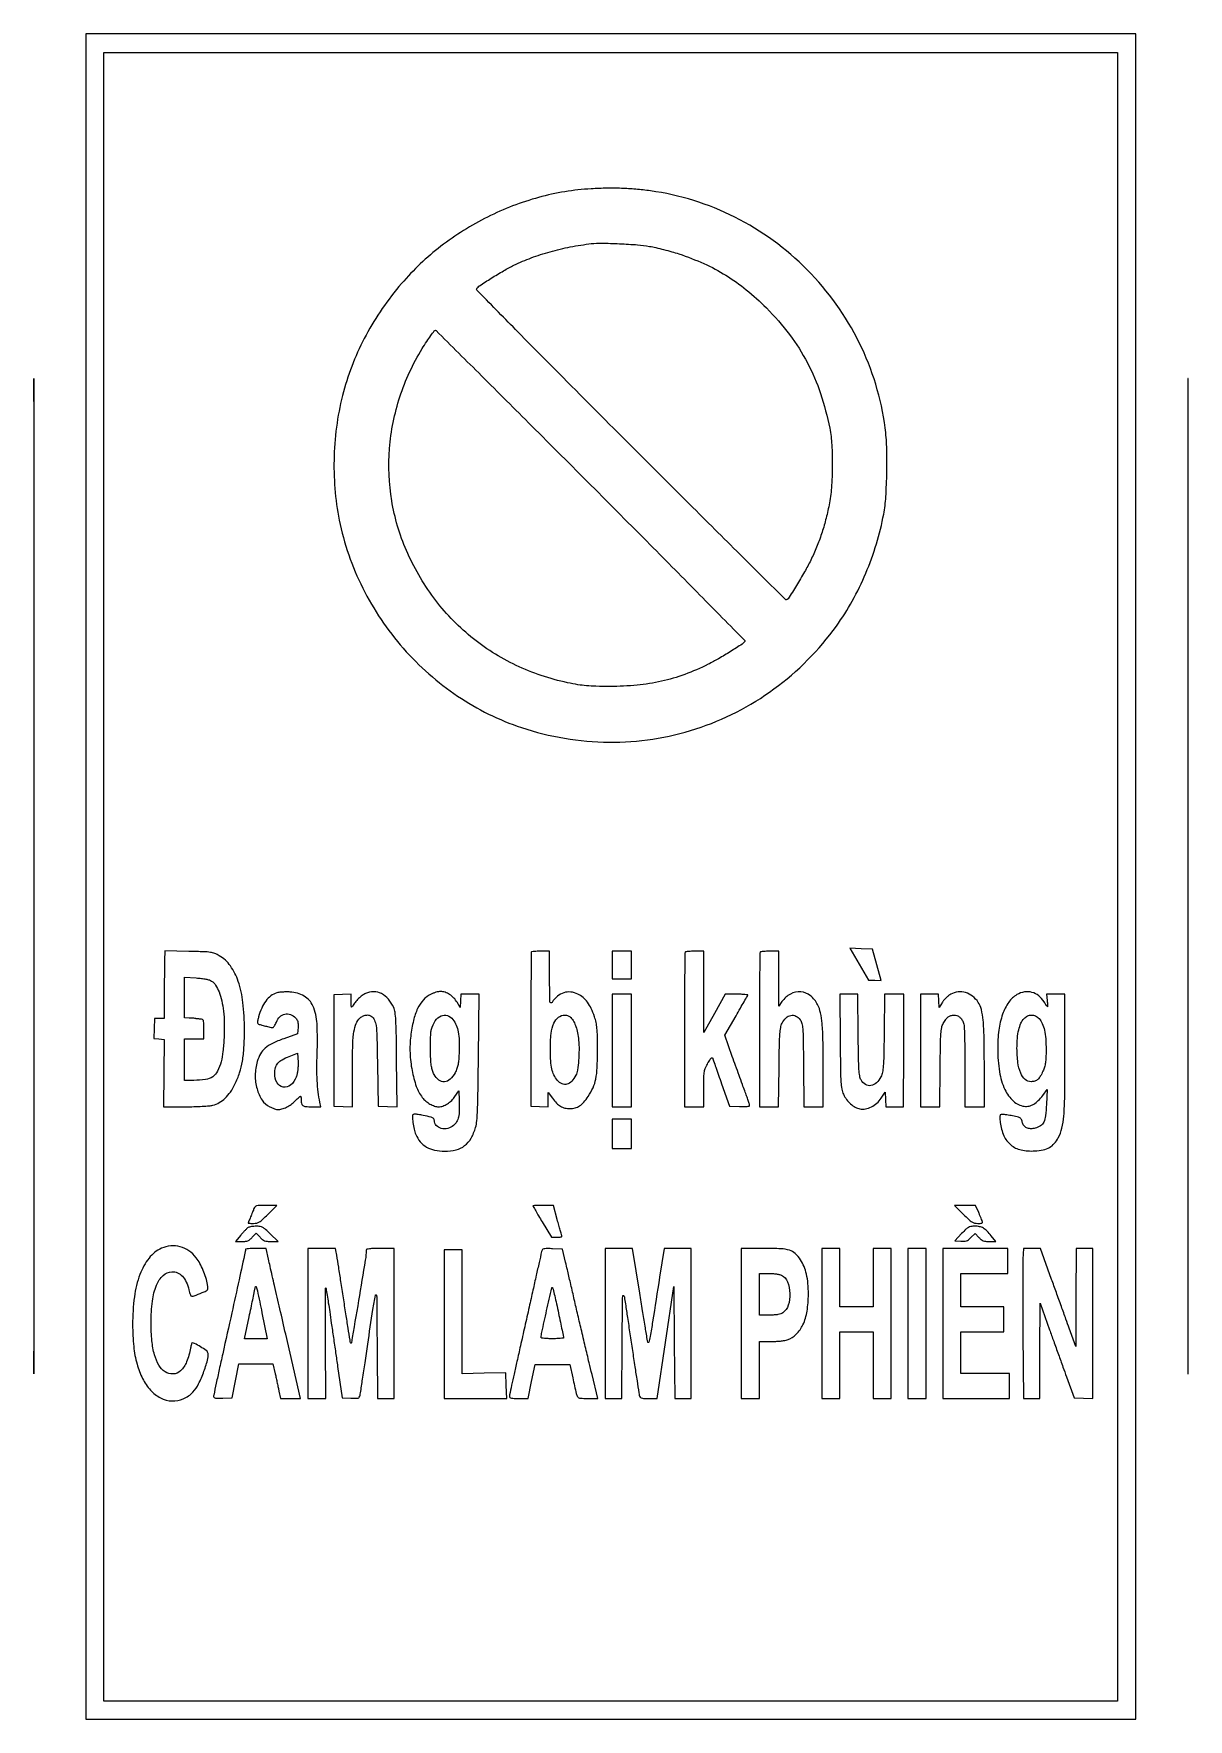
# Model space of a CAD drawing. Extents: x 0 to 832, y 33 to 1247.
import ezdxf

# ---------------------------------------------------------------- set-up
doc = ezdxf.new("R2010")
doc.units = 0

msp = doc.modelspace()

# ---------------------------------------------------------------- linework, layer by layer
for points in [[(38, 639.771254), (38, 33), (416, 33), (794, 33), (794, 639.75), (794, 1246.5), (416, 1246.521254), (38, 1246.542508)], [(781, 639.5), (781, 46), (416, 46), (51, 46), (51, 639.5), (51, 1233), (416, 1233), (781, 1233)], [(417, 576), (417, 566), (424, 566), (431, 566), (431, 576), (431, 586), (424, 586), (417, 586)], [(594.807575, 576.566134), (601.5, 565.053244), (606.104484, 565.026622), (610.708968, 565), (607.560737, 576.25), (604.412506, 587.5), (596.263828, 587.789512), (588.11515, 588.079024)], [(417, 514.5), (417, 474), (424, 474), (431, 474), (431, 514.5), (431, 555), (424, 555), (417, 555)], [(417, 454.5), (417, 444), (424, 444), (431, 444), (431, 454.5), (431, 465), (424, 465), (417, 465)], [(296, 317.5), (296, 264), (318.537526, 264), (341.075052, 264), (340.787526, 273.25), (340.5, 282.5), (324.75, 282.130438), (309, 281.760876), (309, 326.380438), (309, 371), (302.5, 371), (296, 371)], [(568, 318), (568, 264), (574.5, 264), (581, 264), (581, 288), (581, 312), (593, 312), (605, 312), (605, 288), (605, 264), (611.5, 264), (618, 264), (618, 318), (618, 372), (611.5, 372), (605, 372), (605, 351), (605, 330), (593, 330), (581, 330), (581, 351), (581, 372), (574.5, 372), (568, 372)], [(630, 318), (630, 264), (636.5, 264), (643, 264), (643, 318), (643, 372), (636.5, 372), (630, 372)], [(655, 318), (655, 264), (679, 264), (703, 264), (703, 273), (703, 282), (685.5, 282), (668, 282), (668, 297), (668, 312), (683.5, 312), (699, 312), (699, 321), (699, 330), (683.5, 330), (668, 330), (668, 342), (668, 354), (685, 354), (702, 354), (702, 363), (702, 372), (678.5, 372), (655, 372)]]:
    msp.add_lwpolyline(points, close=True)
for points in [[(402, 1134.890287, 0.052711), (364.082705, 1128.668712, 0.048857), (327.269757, 1114.576629, 0.048579), (293.69325, 1093.511314, 0.050793), (265.359895, 1066.641627, 0.026439), (251.438681, 1048.613058, 0.028039), (239.790911, 1029.555861, 0.028442), (230.492696, 1009.58196, 0.02902), (223.592161, 988.814035, 0.029586), (218.910037, 966.13767, 0.027799), (216.811582, 942.589098, 0.027894), (217.341132, 919.037881, 0.030339), (220.512722, 896.353903, 0.066329), (237.376144, 847.446935, 0.064192), (266.596485, 804.060678, 0.064422), (305.753727, 769.633403, 0.067702), (351.755636, 746.993816, 0.078428), (414.674155, 736.477534, 0.080391), (477.207704, 746.015707, 0.080391), (533.541223, 774.789824, 0.078429), (578.476176, 820.068579, 0.029889), (589.909636, 838.092663, 0.02638), (599.645383, 858.1049, 0.026124), (607.3104, 879.247808, 0.027753), (612.550687, 900.655074, 0.031017), (614.076979, 913.045747, 0.010917), (614.77056, 930.951565, 0.01109), (614.67427, 949.127938, 0.025844), (613.598143, 962.695004, 0.082261), (594.964536, 1024.02062, 0.080572), (557.462908, 1076.558247, 0.080771), (505.371495, 1114.449375, 0.083276), (444.5, 1133.380338, 0.011836), (433.941916, 1134.564354, 0.013124), (423.697, 1135.197878, 0.012831), (413.229763, 1135.301014, 0.010376)], [(444, 1093.462356, -0.013312), (448.458284, 1092.553639, -0.006523), (454.0875, 1091.171657, -0.006467), (459.903884, 1089.582443, -0.009336), (465, 1088.01538, -0.026176), (483.080538, 1081.016434, -0.032888), (498.949661, 1072.604426, -0.032827), (513.602127, 1062.170248, -0.02592), (528.028447, 1049.096178, -0.033807), (544.724615, 1029.871193, -0.040721), (557.556116, 1009.680774, -0.040412), (567.018022, 987.545756, -0.032473), (573.633864, 962.5, -0.033733), (575.149401, 950.524883, -0.016591), (575.537569, 935.16601, -0.016597), (574.900652, 919.679031, -0.030957), (573.196673, 907.244598, -0.014005), (570.712614, 896.445487, -0.016444), (567.739727, 886.372394, -0.016963), (564.203945, 876.798971, -0.01703), (560.031486, 867.5, -0.015816), (555.568873, 859.082026, -0.009461), (549.76439, 849.354824, -0.00296), (543.730725, 839.791662, -0.255881), (542.285077, 839, -0.197982), (541.732971, 839.227533, -0.000017), (509.010471, 871.718757, -0.00055), (472.880831, 907.674559, -0.000332), (430.116993, 950.383003, -0.000595), (381.656751, 998.960271, -0.001603), (347.357091, 1033.64645, -0.000146), (319.606988, 1061.906266, -0.345203), (319.487163, 1062.979229, -0.109097), (321.568702, 1065.121976, -0.005282), (329.973017, 1070.532464, -0.009526), (338.836195, 1075.873915, -0.01722), (346.316668, 1079.853181, -0.024732), (358.738757, 1085.178431, -0.020819), (372.355599, 1089.599049, -0.020005), (386.873873, 1093.033256, -0.018512), (402, 1095.400665, -0.034005), (409.356629, 1095.770642, -0.007096), (422.274835, 1095.358075, -0.007632), (435.343876, 1094.554866, -0.024456)], [(401.746178, 921.470584, -0.000632), (444.395908, 878.63841, -0.001052), (480.208136, 842.429913, -0.000046), (512.428774, 809.709381, -0.345652), (512.507251, 809.011733, -0.1107), (510.612113, 807.07319, -0.004499), (502.30405, 801.780512, -0.008733), (493.570514, 796.536395, -0.015074), (486.105119, 792.524237, -0.027818), (469.251535, 785.251615, -0.032498), (452.538132, 780.322601, -0.031665), (434.959769, 777.512829, -0.024195), (415.5, 776.60122, -0.005005), (405.207383, 776.720393, -0.016548), (398.438266, 777.090897, -0.019932), (392.393219, 777.86665, -0.010149), (384.866512, 779.296925, -0.058642), (347.793299, 791.798432, -0.061268), (315.229309, 812.431458, -0.061093), (288.560401, 840.400441, -0.057739), (268.844599, 874.5, -0.061644), (258.325856, 910.304737, -0.0602), (256.73307, 947.888613, -0.059619), (264.160138, 985.100798, -0.058322), (280.187126, 1019.807585, -0.007679), (283.457583, 1024.972499, -0.012766), (286.389363, 1029.20891, -0.007555), (288.910865, 1032.553427, -0.231424), (289.82403, 1033, -0.198446), (290.23528, 1032.830087, -0.00001), (322.943155, 1000.238234, -0.00041), (359.013403, 964.235546, -0.000247)], [(0.496903, 640, 0.000033), (0.511988, 410.31559, 0.000165), (0.571249, 281.720313, 0.997586), (0.658095, 281.720171, 0.000813), (0.749995, 319.75, 0.000125), (0.828904, 465.537305, 0.000073), (0.854395, 640, 0.000073), (0.828904, 814.462695, 0.000125), (0.749995, 960.25, 0.000813), (0.658095, 998.279829, 0.997586), (0.571249, 998.279688, 0.000165), (0.511988, 869.68441, 0.000033)], [(831.496903, 640, 0.000033), (831.511988, 410.31559, 0.000165), (831.571249, 281.720313, 0.997586), (831.658095, 281.720171, 0.000813), (831.749995, 319.75, 0.000125), (831.828904, 465.537305, 0.000073), (831.854395, 640, 0.000073), (831.828904, 814.462695, 0.000125), (831.749995, 960.25, 0.000813), (831.658095, 998.279829, 0.997586), (831.571249, 998.279688, 0.000165), (831.511988, 869.68441, 0.000033)], [(94.758049, 579.348951, 0.005055), (94.663822, 575.610957, 0.001202), (94.584806, 569.384233, 0.001236), (94.528898, 562.229458, 0.00122), (94.508049, 555.044184), (94.5, 537.588368), (91, 537.512873), (87.5, 537.437378), (87.20746, 530.28159), (86.91492, 523.125803), (90.70746, 522.812901), (94.5, 522.5), (94.240086, 498.25), (93.980173, 474), (109.547266, 474, 0.006445), (115.828702, 474.080966, 0.007375), (121.829414, 474.324294, 0.006735), (126.907084, 474.673921, 0.041137), (129.498657, 475.103979, 0.070087), (134.118393, 476.98472, 0.058865), (138.34931, 480.162275, 0.052371), (142.136645, 484.618859, 0.037039), (145.434965, 490.304017, 0.034354), (148.699085, 498.406112, 0.035593), (150.777251, 506.784114, 0.0294), (151.899941, 516.659232, 0.013841), (152.243387, 529.5, 0.027284), (151.153327, 549.123072, 0.054396), (147.782275, 564.288336, 0.071454), (142.132234, 575.408983, 0.107058), (134.152446, 582.765016, 0.039579), (130.868943, 584.360565, 0.058398), (127.772597, 585.172822, 0.027147), (123.175698, 585.567292, 0.002774), (112.25, 585.848951), (95, 586.197902)], [(358.809017, 585.25, 0.096541), (358.682281, 584.619424, 0.000078), (358.590774, 568.564062, 0.00086), (358.522243, 550.641048, 0.000526), (358.5, 529.5), (358.5, 474.5), (364.75, 474.202283), (371, 473.904565), (371, 479.102321), (371, 484.300077), (373.980152, 480.186096, 0.033806), (376.953938, 476.615814, 0.068093), (379.81433, 474.336893, 0.077518), (382.921543, 473.0885, 0.056888), (386.617124, 472.666667, 0.064282), (390.372927, 473.15153, 0.083266), (393.535197, 474.574813, 0.06776), (396.51253, 477.209322, 0.028776), (399.758711, 481.44803, 0.043498), (403.245578, 487.695105, 0.056252), (405.245457, 493.943503, 0.039179), (406.216477, 502.060921, 0.010637), (406.468368, 515, 0.003854), (406.374137, 524.903671, 0.018404), (406.068803, 530.549962, 0.030265), (405.435774, 534.70086, 0.02849), (404.297842, 538.831569, 0.029003), (401.939872, 544.671195, 0.04833), (399.222976, 549.22075, 0.056525), (396.049071, 552.642378, 0.064883), (392.323955, 555.085222, 0.084507), (387.144427, 556.587112, 0.105905), (382.178333, 556.101831, 0.100559), (377.658211, 553.580123, 0.069723), (373.778439, 549.176617, -0.31241), (372.882486, 548.816518, -0.321414), (372.250715, 549.529073, -0.024588), (372.041398, 553.384165, -0.001186), (372.006589, 566.25), (372, 586), (365.559017, 586, 0.010893), (363.068174, 585.945726, 0.016773), (360.919299, 585.779688, 0.011285), (359.186034, 585.547396, 0.26179)], [(469.666667, 585.333333, 0.195618), (469.393492, 584.685481, 0.000195), (469.195833, 568.608333, 0.001848), (469.047979, 550.596465, 0.001128), (469, 529.333333), (469, 474), (476, 474), (483, 474), (483.017052, 487.25, -0.004127), (483.097445, 495.676075, -0.036273), (483.43358, 499.388069, -0.06509), (484.260968, 502.132452, -0.028708), (486.015071, 505.5, -0.007274), (487.691578, 508.221229, -0.076148), (488.551705, 509.204466, -0.366161), (489.120768, 509.203377, -0.147188), (489.576197, 508.5, 0.012442), (490.01289, 507.12354, 0.00055), (491.652033, 502.3875, 0.000929), (493.613149, 496.774954, 0.000664), (495.828179, 490.5), (501.5, 474.5), (508.75, 474.20619, 0.010134), (511.908377, 474.142272, 0.027258), (514.150843, 474.264687, 0.034609), (515.635765, 474.532179, 0.343469), (516, 474.999859, 0.07829), (515.882041, 475.748588, 0.002805), (514.970453, 478.516693, 0.005107), (513.837986, 481.780735, 0.00355), (512.495158, 485.444965, -0.001927), (510.774724, 490.092822, -0.00074), (508.419101, 496.562472, -0.000733), (505.884054, 503.589257, -0.000903), (503.540912, 510.151297), (498.091507, 525.5), (506.182693, 539.5, 0.000057), (509.314331, 544.920027, 0.000088), (512.021079, 549.607813, 0.000027), (514.37049, 553.678883, 0.002691), (514.695957, 554.25, 0.529396), (514.548054, 554.54764, 0.010442), (512.553275, 554.777975, 0.015217), (509.966426, 554.942839, 0.008479), (506.809017, 554.994171), (498.5, 554.988343), (490.770137, 541.244171), (483.040274, 527.5), (483.020137, 556.75), (483, 586), (476.666667, 586, 0.009794), (474.19187, 585.95152, 0.013945), (471.997917, 585.804167, 0.009871), (470.198767, 585.596907, 0.164193)], [(523.666667, 585.333333, 0.195618), (523.393492, 584.685481, 0.000195), (523.195833, 568.608333, 0.001848), (523.047979, 550.596465, 0.001128), (523, 529.333333), (523, 474), (529.930407, 474), (536.860814, 474), (537.190837, 502.25, -0.00165), (537.437935, 518.741206, -0.012719), (537.775563, 526.458722, -0.027447), (538.348221, 531.051852, -0.074144), (539.400915, 534.156205, -0.082223), (542.251683, 537.99287, -0.145009), (545.725264, 539.799844, -0.166477), (549.277952, 539.3055, -0.116188), (552.399674, 536.678637, -0.102612), (553.628714, 534.036675, -0.039519), (554.243913, 530.018307, -0.01457), (554.562453, 522.747362, -0.001221), (554.792071, 503.928637), (555.084143, 474), (562.042071, 474), (569, 474), (568.979893, 502.25, 0.003869), (568.810452, 522.302248, 0.017956), (568.207435, 533.86706, 0.031382), (567.034408, 541.589464, 0.059407), (564.984659, 547.53169, 0.114868), (559.816654, 553.928072, 0.145499), (552.774405, 556.688049, 0.145897), (545.38272, 555.149616, 0.1157), (539.25, 549.712742), (537, 546.528163), (537, 566.264082), (537, 586), (530.666667, 586, 0.009794), (528.19187, 585.95152, 0.013945), (525.997917, 585.804167, 0.009871), (524.198767, 585.596907, 0.164193)], [(128.601443, 564.525489, -0.109469), (131.4365, 561.617422, -0.044922), (133.920269, 556.664556, -0.038414), (135.890148, 550.256935, -0.027001), (137.14815, 542.815816, -0.024734), (137.714546, 533.982288, -0.015444), (137.545386, 523.612153, -0.015417), (136.768599, 513.677161, -0.036502), (135.427365, 506.382445, -0.051418), (132.891582, 499.595188, -0.129073), (129.446595, 495.643677, -0.114059), (124.212889, 493.614257, -0.035502), (115.75, 493.005577), (109, 493), (109, 508), (109, 523), (116, 523), (123, 523), (123, 530, 0.005838), (122.947976, 534.455204, 0.078688), (122.65625, 536.054688, 0.215454), (121.937918, 536.807634, 0.083831), (120.5, 537.125, -0.007105), (119.469531, 537.191214, -0.00709), (118.440625, 537.286719, -0.006969), (117.544666, 537.395365, -0.027599), (117, 537.5, 0.034699), (116.411121, 537.604489, 0.005775), (115.265625, 537.713281, 0.00631), (113.913319, 537.808807, 0.005551), (112.5, 537.875), (109, 538), (109, 552.640957), (109, 567.281914), (117.507336, 566.75116, -0.012367), (121.346678, 566.416141, -0.021558), (124.503503, 565.923265, -0.025804), (126.970945, 565.294313, -0.069828)], [(175.5, 555.996007, 0.087552), (171.285861, 553.806125, 0.067514), (167.628821, 550.124662, 0.058069), (164.641223, 545.040108, 0.039315), (162.4189, 538.68996, 0.011436), (161.844888, 536.294402, 0.048582), (161.675692, 534.832466, 0.100179), (161.837454, 533.95131, 0.221692), (162.324674, 533.494478, 0.01382), (164.799392, 532.758002, 0.005983), (168.12967, 531.90889, 0.003828), (171.405302, 531.141837, 0.054376), (172.59831, 531.005577, 0.217335), (173.117737, 531.23937, 0.032465), (173.833406, 532.171195, 0.031557), (174.581457, 533.456911, 0.022393), (175.260586, 534.981469, -0.103915), (177.746713, 538.764697, -0.144148), (181.29461, 540.684549, -0.144855), (185.303462, 540.371098, -0.105301), (189.078077, 537.921923, -0.059443), (190.051103, 536.685263, -0.074212), (190.619146, 535.340783, -0.057495), (190.854273, 533.631934, -0.021609), (190.802641, 531.212737), (190.5, 526.530756), (180.5, 522.957925, 0.024329), (172.367176, 519.597786, 0.067878), (167.200195, 516.242048, 0.086005), (163.827075, 512.135595, 0.058427), (161.469636, 506.549693, 0.06804), (160.010867, 496.681487, 0.070282), (161.284449, 486.897532, 0.078731), (164.947762, 478.844383, 0.134783), (170.465586, 474.01666, 0.012382), (172.165674, 473.245021, 0.014137), (173.829045, 472.594032, 0.013354), (175.263859, 472.121632, 0.073945), (176.065724, 472.005577, 0.066127), (179.216934, 472.436646, 0.045876), (182.586091, 473.703658, 0.043159), (185.889974, 475.673581, 0.041638), (188.849629, 478.202831, -0.003479), (191.623716, 480.96593, -0.103741), (192.452634, 481.496905, -0.475243), (192.882837, 481.248111, -0.039816), (193, 479.779134, 0.041809), (193.273355, 476.51573, 0.192787), (194.242229, 474.928481, 0.141854), (196.242148, 474.175643, 0.019553), (200.731989, 474), (207.25, 474), (206.576037, 477.25, -0.021385), (205.383419, 484.560589, -0.015319), (204.652876, 492.811466, -0.01389), (204.379192, 501.96293, -0.010546), (204.569628, 512, 0.021923), (204.487092, 533.845362, 0.090967), (201.505334, 546.634677, 0.160999), (195.228837, 553.651765, 0.118642), (185.154919, 556.60988, 0.014471), (182.387007, 556.666609, 0.013763), (179.573632, 556.565364, 0.013851), (177.093528, 556.338558, 0.046456)], [(239.5, 555.582642, 0.057762), (237.068359, 554.140811, 0.030271), (234.39971, 551.841764, 0.029894), (231.948069, 549.153366, 0.043888), (230.164255, 546.5, -0.076902), (229.610847, 545.783492, -0.546063), (229.262086, 545.868839, -0.076193), (229.078055, 546.885521, -0.00531), (229.030409, 549.797717), (229, 555.095435), (222.75, 554.797717), (216.5, 554.5), (216.5, 514.5), (216.5, 474.5), (223.25, 474.20431), (230, 473.90862), (230, 498.905089, -0.00504), (230.178047, 516.569712, -0.02549), (230.878358, 526.399131, -0.04742), (232.256733, 532.655136, -0.097274), (234.678019, 537.029194, -0.075263), (236.712972, 538.817764, -0.081638), (239.132067, 539.863122, -0.091173), (241.525799, 540.014451, -0.129446), (243.5, 539.234687, -0.12362), (245.807035, 536.446108, -0.079161), (247.00382, 532.394104, -0.026156), (247.581813, 524.892468, -0.001996), (248, 504.598391), (248.5, 474.5), (255.321285, 474.202685), (262.14257, 473.90537), (261.8133, 507.702685, 0.001386), (261.56963, 527.17277, 0.010185), (261.23783, 536.474574, 0.020798), (260.695563, 542.012152, 0.070816), (259.694288, 545.486353, 0.070235), (255.881601, 551.537584, 0.101523), (250.925759, 555.431444, 0.114115), (245.290676, 556.788763, 0.107648)], [(286.287211, 554.913119, 0.097571), (281.049236, 550.896695, 0.069143), (276.95391, 544.700705, 0.053715), (273.932716, 536.123087, 0.027589), (271.933272, 524.890454, 0.041259), (271.464424, 512.726047, 0.03584), (272.936363, 500.049425, 0.037495), (275.986967, 488.682722, 0.078774), (280.314511, 480.654301, 0.056246), (282.731434, 478.13155, 0.044227), (285.845118, 475.973598, 0.045736), (289.11932, 474.486835, 0.083905), (292, 474, 0.08607), (295.064776, 474.531511, 0.052995), (298.371191, 476.125947, 0.050591), (301.448229, 478.495933, 0.057565), (303.839238, 481.343974), (306.5, 485.375373), (306.813587, 478.437686, -0.016221), (306.903845, 471.348411, -0.049361), (306.335674, 466.570071, -0.073712), (305.037362, 463.16375, -0.09024), (302.868409, 460.542727, -0.116092), (298.62835, 458.397682, -0.120636), (293.939943, 458.411304, -0.144806), (290.373838, 460.503768, -0.19039), (289, 463.980948, 0.089371), (288.84526, 464.839748, 0.094731), (288.401501, 465.571005, 0.087956), (287.687482, 466.126307, 0.065603), (286.75, 466.473328, 0.003834), (280.954775, 467.743948, 0.014754), (277.325833, 468.399296, 0.018942), (274.910651, 468.66917, 0.15804), (273.855944, 468.410969, 0.273048), (273.159442, 467.086466, 0.018898), (273.540046, 462.711295, 0.026294), (274.387329, 457.9783, 0.04032), (275.658676, 454.013647, 0.075905), (278.826362, 448.758103, 0.088572), (283.27829, 445.007012, 0.080114), (289.130327, 442.780198, 0.050179), (296.434276, 442.021962, 0.061688), (304.600354, 443.007053, 0.103423), (310.802246, 445.9982, 0.100968), (315.382993, 451.284162, 0.056696), (318.701446, 459.143526, 0.05137), (319.556439, 463.747855, 0.010208), (320.063826, 472.118983, 0.006318), (320.430406, 485.452203, 0.001199), (320.732988, 509.75), (321.187933, 555), (314.648758, 555), (308.109582, 555), (307.804791, 550.25), (307.5, 545.5), (305.289073, 549.240937, 0.058386), (302.965306, 552.295026, 0.055535), (299.962114, 554.787723, 0.058653), (296.671227, 556.437289, 0.086841), (293.5, 556.995473, 0.04992), (292.054838, 556.852263, 0.020635), (290.143743, 556.384999, 0.020171), (288.120125, 555.711253, 0.02448)], [(581.189535, 521.25, 0.001191), (581.430987, 500.400998, 0.012216), (581.762017, 491.783112, 0.030537), (582.388301, 486.753418, 0.062204), (583.597796, 482.966965, 0.049929), (585.835019, 479.176543, 0.052791), (588.742819, 475.982131, 0.056496), (592.039347, 473.65856, 0.079079), (595.427053, 472.447707, 0.096387), (599.401477, 472.474474, 0.06667), (603.664349, 473.944425, 0.063209), (607.615786, 476.598446, 0.0676), (610.677326, 480.102496), (613.5, 484.381747), (613.80226, 479.190873), (614.104519, 474), (620.50285, 474), (626.901181, 474), (626.965246, 514.5), (627.029312, 555), (620.108123, 555), (613.186934, 555), (612.843467, 527.25, -0.001627), (612.584689, 510.695847, -0.013707), (612.239273, 503.240304, -0.031275), (611.629242, 498.790407, -0.06667), (610.5, 495.514048, -0.087733), (607.277081, 491.18601, -0.150863), (603.27609, 489.222447, -0.179254), (599.357321, 490.00855, -0.130213), (596.268189, 493.264487, -0.085614), (595.281911, 496.150175, -0.023516), (594.745603, 500.940182, -0.01168), (594.413598, 509.010635, -0.001625), (594.170772, 525.75), (593.841544, 555), (587.360307, 555), (580.879069, 555)], [(660.847806, 555.038324, 0.042169), (659.278512, 554.005025, 0.024653), (657.578776, 552.526605, 0.024526), (656.012474, 550.867334, 0.037843), (654.847806, 549.276288), (652.5, 545.5), (652.195209, 550.25), (651.890418, 555), (645.445209, 555), (639, 555), (639, 514.5), (639, 474), (645.930407, 474), (652.860814, 474), (653.180407, 502.25, -0.0016), (653.422091, 518.903078, -0.01305), (653.755489, 526.508192, -0.028979), (654.331306, 530.987384, -0.078249), (655.403675, 534, -0.031304), (657.181425, 536.830895, -0.073327), (658.916372, 538.621118, -0.090677), (660.844005, 539.609583, -0.070389), (663.178571, 539.968197, -0.091202), (665.308319, 539.602548, -0.084489), (667.232746, 538.499398, -0.075472), (668.851557, 536.694336, -0.054322), (670.083749, 534.279722, -0.081648), (670.450924, 532.471974, -0.002057), (670.730851, 524.078088, -0.004356), (670.933554, 514.197044, -0.00295), (671, 502.9349), (671, 474), (678, 474), (685, 474), (685, 503.668087, 0.00433), (684.821337, 524.296256, 0.019523), (684.142482, 536.327883, 0.03352), (682.868825, 544.100665, 0.092355), (680.646301, 549.164048, 0.076773), (676.497747, 553.607832, 0.0948), (671.474295, 556.206923, 0.100394), (666.078867, 556.684641, 0.09685)], [(708.5, 554.705536, 0.114179), (702.588519, 549.286584, 0.065303), (698.173116, 540.616761, 0.053109), (695.443133, 529.189676, 0.033593), (694.603881, 515.5, 0.037833), (695.938684, 499.170952, 0.069515), (699.822661, 486.434831, 0.095437), (705.892143, 478.024151, 0.159819), (713.712564, 474.357343, 0.085347), (717.19834, 474.527577, 0.078165), (720.544444, 475.845047, 0.064835), (723.817761, 478.388597, 0.036538), (727.092822, 482.21691), (730.24613, 486.5), (729.724365, 475.624162, -0.017966), (729.044723, 467.539328, -0.080502), (727.733767, 462.988089, -0.132895), (725.422071, 460.27316, -0.088448), (721.67682, 458.579167, -0.06574), (718.275795, 458.179279, -0.107543), (715.460657, 458.834013, -0.124877), (713.451058, 460.496819, -0.108849), (712.349617, 463.001917, 0.045544), (711.953807, 464.335987, 0.069865), (711.35689, 465.38107, 0.080859), (710.572278, 466.113443, 0.089667), (709.622406, 466.527136, 0.011081), (705.324407, 467.442031, 0.013184), (701.23162, 468.107595, 0.008316), (697.700538, 468.526955, 0.165268), (696.654432, 468.286427, 0.225844), (696.346142, 467.8086, 0.022812), (696.230659, 466.422736, 0.025049), (696.252632, 464.674188, 0.01731), (696.444874, 462.704028, 0.068864), (699.096505, 453.10039, 0.11948), (704.042703, 446.522433, 0.119624), (711.447347, 442.944596, 0.06913), (721.36634, 442.209729, 0.036029), (727.456265, 443.043813, 0.076472), (731.897644, 444.719559, 0.085533), (735.317573, 447.50832, 0.054984), (738.240822, 451.724889, 0.065971), (740.862533, 458.594249, 0.038427), (742.23541, 467.321861, 0.017515), (742.861806, 481.490577, 0.002288), (743, 511.683659), (743, 555), (736.369948, 555), (729.739895, 555), (730.24711, 550.5, -0.006083), (730.420376, 548.774416, -0.01023), (730.518498, 547.321875, -0.004175), (730.565352, 546.109909, -0.423113), (730.458722, 546, -0.240026), (730.285226, 546.088379, -0.003824), (729.623687, 547.013318, -0.009113), (728.869695, 548.127345, -0.005799), (728.031153, 549.449593, 0.082985), (724.139312, 553.894401, 0.106187), (719.311596, 556.373857, 0.10767), (713.944339, 556.633643, 0.087329)], [(302.373912, 536.75, -0.065432), (304.67992, 532.725304, -0.049528), (306.140385, 527.842797, -0.038746), (306.846698, 521.68612, -0.018445), (306.845785, 513.706057, -0.008558), (306.538567, 508.03464, -0.029476), (306.06059, 504.383389, -0.040633), (305.253987, 501.472567, -0.030943), (303.924351, 498.441638, -0.084309), (300.413268, 493.760124, -0.172046), (296.269522, 491.917958, -0.189825), (292.185459, 493.170652, -0.103878), (288.798677, 497.266, -0.041664), (287.634746, 500.013708, -0.039614), (286.918588, 502.962953, -0.025397), (286.482814, 506.972961, -0.006404), (286.18965, 513.533414, -0.008585), (286.11475, 518.635806, -0.010783), (286.2285, 523.363313, -0.011162), (286.497709, 527.319445, -0.043219), (286.929436, 529.737945, -0.078356), (289.670401, 535.885193, -0.143163), (293.798687, 539.437761, -0.190965), (298.33472, 539.659306, -0.148894)], [(387.224423, 538.25, -0.053186), (389.340799, 535.24487, -0.044019), (390.935606, 531.667136, -0.037241), (392.078954, 527.31478, -0.021522), (392.831552, 521.951275, -0.025017), (393.152919, 515.022479, -0.018415), (392.841718, 507.342725, -0.016833), (392.06945, 500.413198, -0.082922), (390.873672, 496.681709, -0.066093), (387.880768, 492.377328, -0.140263), (384.455328, 490.265279, -0.17438), (380.94894, 490.516326, -0.114124), (377.67483, 492.974596, -0.058102), (375.107227, 496.8644, -0.06046), (373.545095, 501.189653, -0.042741), (372.735945, 506.915509, -0.01374), (372.5, 515.5, -0.025827), (373.079278, 526.707228, -0.07613), (375.022112, 534.152672, -0.129198), (378.358171, 538.414154, -0.163852), (383.067519, 540, -0.057473), (384.184202, 539.871216, -0.042231), (385.370393, 539.485937, -0.042961), (386.445494, 538.920292, -0.070302)], [(724.420112, 537.4917, -0.08346), (726.714234, 533.996794, -0.048629), (728.282219, 529.219808, -0.037614), (729.190325, 522.991442, -0.018611), (729.449099, 515, -0.008268), (729.327689, 509.322823, -0.026938), (728.983093, 505.578773, -0.037315), (728.316979, 502.603297, -0.032197), (727.190835, 499.6042, -0.028098), (725.2853, 495.941845, -0.07676), (723.434127, 493.695071, -0.101781), (721.330169, 492.474866, -0.077988), (718.702251, 492.031803, -0.191839), (714.450517, 493.669678, -0.105918), (711.198881, 498.292748, -0.068918), (709.159488, 505.828318, -0.031682), (708.514317, 516, -0.020705), (708.820969, 523.401923, -0.037183), (709.771993, 529.404027, -0.046271), (711.349191, 534.10114, -0.082935), (713.579888, 537.4917, -0.094808), (716.108127, 539.351918, -0.111783), (719, 540.006623, -0.111783), (721.891873, 539.351918, -0.094808)], [(189.499039, 495.358313, -0.121572), (185.4981, 489.594232, -0.227783), (180.155619, 488.091763, -0.230465), (175.69243, 491.32408, -0.123366), (174, 498.079095, -0.068635), (174.566812, 502.188836, -0.10968), (176.235937, 505.29866, -0.088443), (179.360482, 507.842395, -0.032933), (184.5, 510.26838), (190.5, 512.63136), (190.800769, 506.092877, -0.018638), (190.827537, 503.014776, -0.023029), (190.61371, 500.154776, -0.025147), (190.168977, 497.578773, -0.035907)], [(159.0941, 400.75, -0.003774), (158.655062, 399.622204, -0.001358), (158.013732, 398.023501, -0.001347), (157.301423, 396.275286, -0.001597), (156.618851, 394.627876, 0.003235), (155.998534, 393.116738, 0.004778), (155.475538, 391.782187, 0.002278), (155.047526, 390.642942, 0.08894), (155, 390.377876, 0.374668), (155.131251, 390.227308, 0.009303), (156.110048, 390.111001, 0.015537), (157.330006, 390.027187, 0.009381), (158.778888, 390, 0.06064), (161.080767, 390.280204, 0.081218), (163.011043, 391.106219, 0.047176), (165.251911, 392.847912, 0.008718), (169, 396.5), (175.442223, 403), (167.696361, 403, 0.006587), (163.058941, 402.938908, 0.057434), (161.022989, 402.64974, 0.136744), (159.88088, 401.984191, 0.102273)], [(360, 402.578375, 0.131005), (360.08258, 402.268604, 0.000492), (361.94777, 399.026329, 0.002509), (364.088819, 395.355679, 0.001569), (366.630705, 391.078375), (373.26141, 380), (377.237694, 380, 0.0184), (379.034481, 380.066143, 0.066789), (380.150676, 380.300518, 0.1513), (380.688269, 380.701341, 0.248133), (380.767469, 381.25, -0.01564), (380.485935, 382.123467, -0.000712), (379.620368, 385.14375, -0.001188), (378.606656, 388.732414, -0.000851), (377.489458, 392.75), (374.657956, 403), (367.328978, 403, 0.005393), (364.518762, 402.96969, 0.008974), (362.152887, 402.876148, 0.003202), (360.158669, 402.748605, 0.393778)], [(670, 396.5, 0.008586), (673.787257, 392.807798, 0.048487), (676.016436, 391.082645, 0.08334), (677.956299, 390.272922, 0.057345), (680.3281, 390, 0.018216), (682.098076, 390.064507, 0.070768), (683.167279, 390.297051, 0.169297), (683.653593, 390.699137, 0.238847), (683.695319, 391.25, 0.001261), (683.376382, 392.013215, 0.000156), (682.676405, 393.675, 0.000184), (681.843655, 395.648245, 0.000152), (680.955005, 397.75), (678.733349, 403), (671.145563, 403), (663.557777, 403)], [(154.897286, 387.002327, 0.057156), (154.056008, 386.37181, 0.010549), (152.674313, 385.009181, 0.0112), (151.119887, 383.336765, 0.009994), (149.580337, 381.532735), (145.866101, 377), (150.489421, 377, 0.025488), (153.035352, 377.129864, 0.071522), (154.762917, 377.561297, 0.077372), (156.221175, 378.439321, 0.033574), (157.860852, 380.008796), (160.608963, 383.017592), (163.491573, 380.008796, 0.032931), (165.240937, 378.408339, 0.079005), (166.763941, 377.541466, 0.06967), (168.596712, 377.13036, 0.021384), (171.437091, 377.020153), (176.5, 377.040306), (170.837941, 382.520153, 0.010638), (167.44844, 385.663717, 0.056947), (165.389478, 387.11113, 0.085352), (163.453827, 387.771244, 0.041368), (160.837941, 387.969591, 0.019127), (159.05964, 387.889051, 0.019476), (157.303473, 387.672914, 0.019676), (155.796663, 387.36629, 0.072346)], [(668.663302, 382.75), (663.724683, 377.5), (668.027541, 377.18443, 0.027655), (670.447113, 377.141083, 0.07883), (672.09505, 377.466081, 0.079749), (673.550657, 378.282608, 0.028764), (675.327732, 379.866194), (678.325065, 382.863527), (681.063742, 379.931763, 0.034869), (682.695891, 378.412095, 0.076095), (684.168949, 377.552726, 0.069233), (685.919741, 377.128034, 0.024937), (688.485239, 377), (693.168059, 377), (689.996171, 381.004834, 0.024171), (686.879454, 384.57144, 0.068484), (684.289862, 386.612649, 0.083426), (681.556927, 387.654787, 0.0495), (678.078454, 388, 0.035839), (675.379627, 387.806304, 0.091598), (673.529835, 387.180998, 0.065085), (671.676215, 385.804768, 0.011828)], [(92.5, 372.097245, 0.118894), (83.524158, 364.961301, 0.075512), (76.953444, 353.260769, 0.058584), (72.955303, 337.195546, 0.032453), (71.701611, 317, 0.024391), (72.50594, 301.443334, 0.042026), (74.882683, 288.702955, 0.050399), (78.894298, 278.333852, 0.066066), (84.638207, 269.970322, 0.089004), (91.857712, 264.372809, 0.109923), (100.059028, 262.164637, 0.114284), (108.179258, 263.67198, 0.102269), (115.190223, 268.623901, 0.073683), (119.180429, 274.39527, 0.027131), (123.078649, 283.524493, 0.023528), (125.936801, 292.69034, 0.156671), (125.674366, 297.406205, 0.159352), (124.694464, 298.6119, 0.009027), (120.556609, 301.173058, 0.010324), (116.363598, 303.549055, 0.124359), (114.578557, 304, 0.31357), (114.357518, 303.846261, 0.013394), (114.034378, 302.898438, 0.01883), (113.706867, 301.687437, 0.011811), (113.411212, 300.25, -0.049879), (110.577376, 290.354384, -0.110994), (106.178512, 283.919975, -0.173551), (100.809872, 281.609731, -0.166561), (95.086987, 283.177578, -0.112757), (90.646023, 287.956687, -0.061808), (87.512748, 295.35282, -0.046501), (85.631831, 305.441528, -0.022851), (85.034727, 318.5, -0.029462), (85.956772, 334.134333, -0.06749), (88.900251, 345.538594, -0.104842), (93.663009, 352.556073, -0.186406), (100.015558, 355.219505, -0.111763), (104.061474, 354.423855, -0.100631), (107.548173, 351.948511, -0.081909), (110.315548, 347.809928, -0.048217), (112.246304, 342.165373, 0.024651), (113.279709, 338.605293, 0.264399), (114.366235, 337.648435, 0.146728), (116.152394, 337.802998, 0.006715), (121.874928, 340.162803, 0.014362), (124.640372, 341.442075, 0.135722), (125.603225, 342.306863, 0.160873), (125.903271, 343.480984, 0.02244), (125.614766, 346.007662, 0.034438), (124.471352, 350.948599, 0.025497), (122.562366, 356.223374, 0.025689), (120.153386, 361.215541, 0.037809), (117.500004, 365.296202, 0.078164), (112.285097, 370.279239, 0.085468), (105.94354, 373.234828, 0.087697), (99.118246, 373.855355, 0.08791)], [(153, 371.20048, -0.053835), (152.858632, 369.891309, -0.000107), (148.382104, 349.426083, -0.000727), (143.140455, 325.652913, -0.000383), (136.564993, 296.141919, 0.000974), (134.048688, 284.78535, 0.001517), (131.928467, 274.985476, 0.00042), (130.114462, 266.440974, 0.052136), (130, 265.346229, 0.25028), (130.36652, 264.659876, 0.10577), (131.367225, 264.261259, 0.044603), (133.26143, 264.110985, 0.008498), (136.720219, 264.20431), (143.440439, 264.5), (145.853142, 276.75), (148.265846, 289), (160.532542, 289), (172.799238, 289), (174.384338, 281.75, -0.000547), (175.071517, 278.590394, -0.000402), (175.826395, 275.0875, -0.000406), (176.535137, 271.772673, -0.000907), (177.067583, 269.25), (178.165728, 264), (185.406276, 264), (192.646823, 264), (181.965567, 310.25, -0.000151), (177.749818, 328.529365, -0.000199), (173.91951, 345.190625, -0.000142), (170.717537, 359.162393, -0.001947), (169.573945, 364.25), (167.863579, 372), (160.431789, 372, 0.010095), (157.582371, 371.942466, 0.016699), (155.183088, 371.765141, 0.01067), (153.273513, 371.518387, 0.370975)], [(198, 318), (198, 264), (204.47249, 264), (210.94498, 264), (210.713375, 303.925781, -0.00079), (210.648851, 319.21235, -0.001335), (210.649221, 332.023948, -0.000102), (210.682409, 343.456297, -0.667056), (210.820208, 343.513125, -0.157045), (210.984884, 343.192008, -0.000434), (211.777006, 338.328133, -0.002539), (212.64099, 332.816651, -0.001575), (213.602137, 326.337344, 0.000167), (214.772035, 318.294829, 0.000077), (216.298548, 307.836595, 0.000076), (217.906408, 296.844669, 0.000106), (219.350124, 287), (222.65462, 264.5), (228.796483, 264.203083, 0.008022), (232.519276, 264.082933, 0.07714), (234.084609, 264.299939, 0.179468), (234.928294, 264.937176, 0.086934), (235.456546, 266.203083, 0.017706), (235.78296, 267.93311, 0.000273), (237.303747, 277.959656, 0.00073), (239.047262, 289.612257, 0.000483), (241.017203, 303, -0.001177), (244.741228, 328.066878, -0.012354), (246.543262, 338.285915, -0.738063), (247.231877, 338.354942, -0.1057), (247.680993, 336, 0.005377), (247.628424, 331.395014, 0.000646), (247.634826, 321.229688, 0.000769), (247.67661, 309.14778, 0.000632), (247.757349, 296.25), (248, 264), (254, 264), (260, 264), (260, 318), (260, 372), (250, 372, 0.006344), (245.208121, 371.939198, 0.024644), (242.249112, 371.717886, 0.037077), (240.437512, 371.35433, 0.328892), (239.965453, 370.75, -0.033955), (239.278073, 363.575352, -0.001067), (234.429694, 334.554099, -0.000418), (229.234766, 304.016721, -0.818625), (228.667484, 304, -0.017272), (228.306849, 305.838144, -0.0004), (226.910802, 314.578125, -0.00089), (225.301445, 324.823197, -0.000603), (223.502898, 336.5, 0.00036), (221.707448, 348.194457, 0.000526), (220.10727, 358.495313, 0.000253), (218.732256, 367.25672, 0.009344), (218.380106, 369.25), (217.841089, 372), (207.920545, 372), (198, 372)], [(366.513073, 370.794101, 0.028879), (366.219448, 369.782209, 0.000242), (364.399766, 361.802017, 0.000861), (362.330482, 352.633888, 0.000555), (359.961992, 342, -0.000448), (357.233701, 329.738409, -0.000292), (354.062385, 315.584638, -0.000294), (350.952569, 301.781139, -0.00056), (348.434458, 290.692385, 0.001227), (346.351659, 281.463593, 0.00188), (344.596372, 273.454556, 0.000628), (343.113569, 266.522713, 0.052418), (343, 265.442385, 0.25101), (343.373165, 264.745895, 0.094645), (344.425101, 264.303187, 0.04325), (346.367866, 264.062667, 0.009183), (349.779793, 264), (356.559586, 264), (359.029793, 276.25), (361.5, 288.5), (373.97642, 288.5), (386.45284, 288.5), (388.597249, 278.832728, 0.00242), (391.180989, 267.445803, 0.100765), (392.221103, 265.170793, 0.22088), (393.982252, 264.194109, 0.017894), (399.404514, 264), (406.770923, 264), (402.498844, 281.25, -0.001734), (400.427786, 289.738667, -0.000696), (397.651212, 301.364062, -0.000688), (394.693962, 313.899384, -0.00087), (391.995357, 325.5, 0.000165), (389.445037, 336.533621, 0.000175), (386.935011, 347.359375, 0.000166), (384.766001, 356.685399, 0.000798), (383.519137, 362), (381.274326, 371.5), (374.122702, 371.794101, 0.009815), (370.722354, 371.867124, 0.033139), (368.505472, 371.724135, 0.052904), (367.104511, 371.386678, 0.225866)], [(412, 318), (412, 264), (417.988783, 264), (423.977565, 264), (424.238783, 304.75, -0.000564), (424.427672, 329.808791, -0.009893), (424.658905, 337.934105, -0.63714), (425.185818, 338.149463, -0.169849), (425.795603, 337, -0.000418), (426.552671, 332.005143, -0.000066), (428.031487, 322.184375, -0.000073), (429.771224, 310.608998, -0.000064), (431.587768, 298.5, 0.000424), (433.345437, 286.840758, 0.000634), (434.903551, 276.651563, 0.000261), (436.254453, 267.921971, 0.013702), (436.561217, 266.25, 0.096794), (437.081708, 265.025233, 0.164697), (437.958775, 264.359175, 0.072261), (439.594493, 264.063611, 0.008624), (443.282398, 264), (449.526692, 264), (455.513346, 304.25), (461.5, 344.5), (461.761344, 304.25), (462.022689, 264), (468.011344, 264), (474, 264), (474, 318), (474, 372), (464.186927, 372), (454.373854, 372), (451.142585, 351.25, -0.000342), (446.135018, 319.237169, -0.00573), (444.347633, 308.653885, -0.026964), (443.356852, 304.472935, -0.780174), (442.695008, 304.5, -0.010014), (442.289101, 306.671071, -0.000279), (440.727695, 316.092187, -0.000572), (438.910207, 327.175375, -0.000393), (436.873062, 339.75), (431.674429, 372), (421.837215, 372), (412, 372)], [(510, 318), (510, 264), (516.5, 264), (523, 264), (523, 284.5), (523, 305), (531.350777, 305, 0.012109), (534.79719, 305.083478, 0.011989), (538.247035, 305.333719, 0.011924), (541.252372, 305.696812, 0.044645), (543.100777, 306.136065, 0.117382), (549.575753, 310.161681, 0.087084), (554.399329, 317.10545, 0.068984), (557.357767, 326.818571, 0.04003), (558.308483, 339, 0.020995), (557.961503, 346.860699, 0.034403), (556.933908, 353.442591, 0.040203), (555.191114, 358.99746, 0.051236), (552.681171, 363.740036, 0.057518), (548.809031, 368.299561, 0.112723), (544.714927, 370.683741, 0.065618), (538.589963, 371.746432, 0.010162), (526.25, 371.998446), (510, 372)], [(712.829004, 364.25, 0.009845), (712.713229, 359.158886, 0.000724), (712.690896, 345.190625, 0.001008), (712.721974, 328.529346, 0.000764), (712.820856, 310.25), (713.141711, 264), (719.070856, 264), (725, 264), (725.039246, 298.25), (725.078493, 332.5), (731.928069, 313.5, 0.000025), (734.945625, 305.130911, 0.000017), (738.355936, 295.675, 0.000017), (741.63062, 286.597097, 0.000036), (744.191613, 279.5), (749.605581, 264.5), (756.30279, 264.20431), (763, 263.90862), (763, 317.95431), (763, 372), (757, 372), (751, 372), (750.953904, 336.75), (750.907807, 301.5), (746.151582, 314.5, -0.000862), (743.782148, 321.011063, -0.000317), (740.457868, 330.213473, -0.000314), (736.83912, 340.270749, -0.000377), (733.447679, 349.737355), (725.5, 371.974711), (719.329004, 371.987355), (713.158008, 372)], [(539, 352.721347, -0.186948), (543.288543, 348.003666, -0.084089), (544.98163, 339.667315, -0.082508), (543.840853, 331.07893, -0.167307), (539.883127, 325.630693, -0.073156), (538.401385, 324.887387, -0.037705), (536.383443, 324.385996, -0.028754), (533.738113, 324.092037, -0.013295), (530.277494, 324), (523, 324), (523, 339), (523, 354), (529.75, 353.985258, -0.016513), (532.51756, 353.887781, -0.016894), (535.251562, 353.607903, -0.0169), (537.60244, 353.20534, -0.065089)], [(164.834496, 325.75), (168.706491, 307), (160.50918, 307), (152.311869, 307), (155.641748, 322.75, 0.000907), (156.966643, 329.073311, 0.001078), (158.193697, 335.047772, 0.000934), (159.208619, 340.092296, 0.00695), (159.653235, 342.497733, -0.058771), (160.244065, 344.504841, -0.698127), (160.794972, 344.476262, -0.023636), (161.578962, 341.440999, -0.000466)], [(378.374853, 325.444254, -0.000774), (379.764428, 318.856399, -0.001218), (380.935113, 313.194696, -0.000286), (381.946201, 308.229582, -0.050122), (382, 307.694254, -0.380918), (381.752532, 307.416556, -0.007109), (379.65, 307.203937, -0.013503), (377.067391, 307.049934, -0.008139), (374, 307, -0.008793), (370.93207, 307.053959, -0.014553), (368.347525, 307.220312, -0.008207), (366.258382, 307.450609, -0.374509), (365.991576, 307.75, -0.056598), (366.388586, 311.634725, -0.001777), (369.848752, 327.219795, -0.00068), (373.578465, 343.637121, -0.694811), (374.10898, 343.70733, -0.06342), (374.461863, 342.773309, -0.001274), (375.626379, 337.844528, -0.003), (376.939244, 332.067611, -0.002009)]]:
    msp.add_lwpolyline(points, format="xyb", close=True)

doc.saveas('drawing.dxf')
